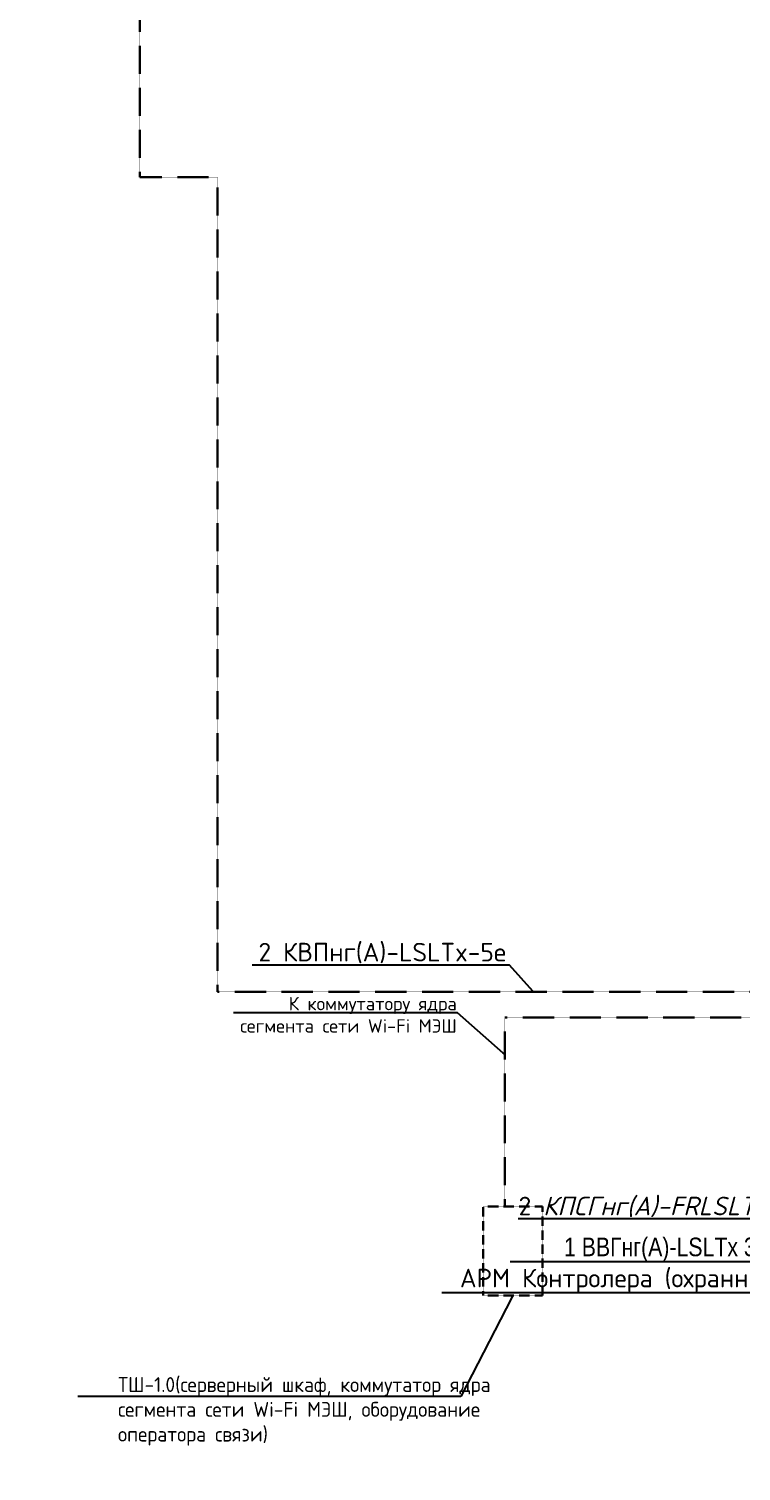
# Model space of a CAD drawing. Header units: millimetres. Extents: x 4247 to 622543, y -201358 to 142419.
# Drawn here: x 583297 to 592879, y 86630 to 106024 of the extents above; entities that cross this region are included whole.
import ezdxf
from ezdxf import colors
from ezdxf.entities.mleader import LeaderData, LeaderLine
from ezdxf.math import Vec2, Vec3

# ---------------------------------------------------------------- set-up
doc = ezdxf.new("R2010")
doc.units = ezdxf.units.MM
doc.linetypes.add('DASH', pattern=[0.75, 0.5, -0.25])
doc.linetypes.add('DASHED', pattern=[0.75, 0.5, -0.25])
doc.layers.add('_Оборудование ИСПП', color=255, linetype='Continuous')
doc.layers.add('ИС ПП', color=255, linetype='Continuous')
for name, color, linetype, lineweight in [('СКС', 1, 'Continuous', 35), ('СС_СКС_Оборудование', 6, 'Continuous', 30), ('ТХ Текст', 255, 'Continuous', 0)]:
    doc.layers.add(name, color=color, linetype=linetype, lineweight=lineweight)
doc.styles.add('Arial Narrow МОЙ', font='ARIALN.TTF', dxfattribs={"height": 2.5})
doc.styles.add('ISOCPEUR', font='isocpeui.ttf')
doc.styles.add('KOSTY_STYLE', font='isocpeur.ttf')
doc.styles.add('ГОСТ', font='isocpeur.ttf')

# ---------------------------------------------------------------- blocks, each defined once
blk = doc.blocks.new('план Новый корпус (не печатать) 2$0$_Dot')
at = {"color": 251, "linetype": 'ByBlock', "lineweight": -2}
blk.add_line((-0.5, 0), (-1, 0), dxfattribs=at)
at = {"color": 251, "linetype": 'ByBlock', "const_width": 0.5}
blk.add_lwpolyline([(-0.25, 0, 1), (0.25, 0, 1)], format="xyb", close=True, dxfattribs=at)
blk = doc.blocks.new('_Dot')
at = {"color": 0, "linetype": 'ByBlock', "lineweight": -2}
blk.add_line((-0.5, 0), (-1, 0), dxfattribs=at)
at = {"color": 0, "linetype": 'ByBlock', "const_width": 0.5}
blk.add_lwpolyline([(-0.25, 0, 1), (0.25, 0, 1)], format="xyb", close=True, dxfattribs=at)

msp = doc.modelspace()

# ---------------------------------------------------------------- linework, layer by layer
at = {"layer": 'ИС ПП', "color": 5, "linetype": 'DASH', "lineweight": 30, "ltscale": 3}
msp.add_lwpolyline([(571911.874, 137722.3), (571911.874, 135972.004), (577323.574, 135972.004), (577323.574, 140527.348), (583635.098, 140527.348), (583635.098, 112740.531), (584790.98, 112740.531), (584790.98, 104029.375), (585834.471, 104029.375), (585834.471, 93075.043), (598523.925, 93075.043), (598523.925, 91143.342), (595698.542, 91143.342)], dxfattribs=at)
at = {"layer": 'ИС ПП', "color": 6, "linetype": 'DASH', "lineweight": 30, "ltscale": 3}
msp.add_lwpolyline([(595698.542, 91203.252), (598370.372, 91203.252), (598370.372, 92730.115), (589700.493, 92730.115), (589700.493, 90190.789)], dxfattribs=at)
at = {"layer": 'СС_СКС_Оборудование', "color": 6, "linetype": 'DASHED'}
msp.add_lwpolyline([(589406.8, 88990.789), (590206.8, 88990.789), (590206.8, 90190.789), (589406.8, 90190.789)], close=True, dxfattribs=at)

# ---------------------------------------------------------------- leaders
at = {"layer": '_Оборудование ИСПП', "lineweight": 0, "ltscale": 100}
ml = msp.add_multileader_mtext('Standard', dxfattribs=at)
ml.set_content('\\A1;{\\C0;2 \\A0;КВПнг(А)-LSLTx-5е}', color=251, style='KOSTY_STYLE')
ml.set_leader_properties()
ml.set_arrow_properties(name='план Новый корпус (не печатать) 2$0$_Dot')
ml.build(insert=Vec2(0, 0))
ml.multileader.update_dxf_attribs({"text_left_attachment_type": 6, "text_right_attachment_type": 6, "dogleg_length": 103.837, "arrow_head_size": 10})
ctx = ml.context
ctx.base_point, ctx.char_height, ctx.arrow_head_size, ctx.landing_gap_size, ctx.plane_origin = Vec3(586385.623, 93434.086), 250, 10, 0.09, Vec3(614674.108, 120177.108)
ctx.left_attachment, ctx.right_attachment = 6, 6
notes = []
notes.append((ctx, [(1, (1, 1, 0), (589764.64, 93434.086), (-1, 0), 103.837, [(3, [(590081.549, 93075.043)], 0, [])])]))
ctx.mtext.insert, ctx.mtext.flow_direction = Vec3(586385.713, 93734.086), 5
at = {"layer": '_Оборудование ИСПП', "color": 0, "lineweight": 0, "ltscale": 100}
ml = msp.add_multileader_mtext('Standard', dxfattribs=at)
ml.set_content('\\A1;{\\C0;1 ВВГнг(А)-LSLTx 3х2,5\\A0;\\fISOCPEUR|b0|i0|c204|p34; }', color=251, style='Arial Narrow МОЙ')
ml.set_leader_properties()
ml.set_arrow_properties(name='план Новый корпус (не печатать) 2$0$_Dot')
ml.build(insert=Vec2(0, 0))
ml.multileader.update_dxf_attribs({"text_left_attachment_type": 6, "text_right_attachment_type": 6, "dogleg_length": 103.837, "arrow_head_size": 10})
ctx = ml.context
ctx.base_point, ctx.char_height, ctx.arrow_head_size, ctx.landing_gap_size, ctx.plane_origin, ctx.plane_x_axis, ctx.plane_y_axis = Vec3(590495.558, 89446.514), 250, 10, 0.09, Vec3(577483.733, 119158.372), Vec3(1, 0.00001333), Vec3(-0.00001333, 1)
ctx.left_attachment, ctx.right_attachment = 6, 6
notes.append((ctx, [(0, (1, 1, 0), (593679.213, 89446.556), (-1, -0.00001333), 103.837, [(3, [(596256.842, 90666.224)], 0, [])])]))
ctx.mtext.insert, ctx.mtext.text_direction, ctx.mtext.rotation, ctx.mtext.flow_direction = Vec3(590495.644, 89770.013), Vec3(1, 0.00001333), 0.00001333, 5
ml = msp.add_multileader_mtext('Standard', dxfattribs=at)
ml.set_content('\\A1;{\\C0;2 \\A0;\\fISOCPEUR|b0|i1|c204|p34;КПСГнг(А)-FRLSLTx\\C256; 1x2х0,5}', color=251, style='KOSTY_STYLE')
ml.set_leader_properties()
ml.set_arrow_properties(name='план Новый корпус (не печатать) 2$0$_Dot')
ml.build(insert=Vec2(0, 0))
ml.multileader.update_dxf_attribs({"text_left_attachment_type": 6, "text_right_attachment_type": 6, "dogleg_length": 103.837, "arrow_head_size": 10})
ctx = ml.context
ctx.base_point, ctx.char_height, ctx.arrow_head_size, ctx.landing_gap_size, ctx.plane_origin = Vec3(589884.458, 90020.7), 250, 10, 0.09, Vec3(619043.87, 115588.783)
ctx.left_attachment, ctx.right_attachment = 6, 6
notes.append((ctx, [(1, (1, 1, 0), (594717.831, 90020.7), (-1, 0), 103.837, [(3, [(595563.679, 90717.023)], 0, [])])]))
ctx.mtext.insert, ctx.mtext.width, ctx.mtext.flow_direction = Vec3(589884.548, 90320.7), 4777.76138, 5
at = {"layer": '_Оборудование ИСПП', "color": 0, "lineweight": 0}
ml = msp.add_multileader_mtext('Standard', dxfattribs=at)
ml.set_content('\\A1;{\\C0;АРМ Контролера (охранника) АРМ-К1.1}', color=(237, 31, 36), style='KOSTY_STYLE')
ml.set_leader_properties()
ml.build(insert=Vec2(0, 0))
ml.multileader.update_dxf_attribs({"text_left_attachment_type": 6, "text_right_attachment_type": 6, "arrow_head_size": 200})
ctx = ml.context
ctx.base_point, ctx.char_height, ctx.arrow_head_size, ctx.landing_gap_size, ctx.plane_origin = Vec3(589085.199, 89026.687), 250, 200, 10, Vec3(607913.698, 88537.289)
ctx.left_attachment, ctx.right_attachment = 6, 6
notes.append((ctx, [(0, (1, 1, 0), (595188.199, 89026.687), (-1, 0), 8, [(0, [(599310.781, 90360.82)], 0, [])])]))
ctx.mtext.insert, ctx.mtext.width, ctx.mtext.flow_direction = Vec3(589095.199, 89351.687), 6254.13927, 5
at = {"layer": 'СКС', "color": 0, "lineweight": 9}
ml = msp.add_multileader_mtext('Standard', dxfattribs=at)
ml.set_content('К коммутатору ядра\\Pсегмента сети Wi-Fi МЭШ', style='ГОСТ')
ml.set_leader_properties(color=256)
ml.set_arrow_properties(name='DOT')
ml.build(insert=Vec2(0, 0))
ml.multileader.update_dxf_attribs({"text_left_attachment_type": 6, "text_right_attachment_type": 6, "arrow_head_size": 30})
ctx = ml.context
ctx.base_point, ctx.char_height, ctx.arrow_head_size, ctx.plane_origin = Vec3(586135.81, 92790.944), 180, 30, Vec3(590036.501, 86711.876)
ctx.left_attachment, ctx.right_attachment, ctx.text_align_type = 6, 6, 2
notes.append((ctx, [(1, (1, 1, 0), (589063.81, 92790.944), (-1, 0), 8, [(0, [(589700.493, 92232.214)], 0, [])])]))
ctx.mtext.insert, ctx.mtext.width, ctx.mtext.alignment, ctx.mtext.flow_direction = Vec3(589053.81, 93006.944), 3110.2891, 3, 5
at = {"layer": 'ТХ Текст', "ltscale": 100}
ml = msp.add_multileader_mtext('Standard', dxfattribs=at)
ml.set_content('{\\fGOST Common|b0|i0|c204|p34;\\C0;ТШ-\\fGOST Common|b0|i0|c0|p34;1\\fGOST Common|b0|i0|c204|p34;.\\fGOST Common|b0|i0|c0|p34;0\\fGOST Common|b0|i0|c204|p34;(серверный шкаф, коммутатор ядра сегмента сети \\fGOST Common|b0|i0|c0|p34;Wi-Fi\\fGOST Common|b0|i0|c204|p34; МЭШ, оборудование оператора связи)}', color=251, style='ISOCPEUR')
ml.set_leader_properties(color=251)
ml.set_arrow_properties(name='план Новый корпус (не печатать) 2$0$_Dot')
ml.build(insert=Vec2(0, 0))
ml.multileader.update_dxf_attribs({"text_left_attachment_type": 6, "text_right_attachment_type": 6, "dogleg_length": 103.837, "arrow_head_size": 30})
ctx = ml.context
ctx.base_point, ctx.char_height, ctx.arrow_head_size, ctx.landing_gap_size, ctx.plane_origin = Vec3(584496.413, 87634.596), 200, 30, 0.09, Vec3(605641.878, 113894.833)
ctx.left_attachment, ctx.right_attachment = 6, 6
notes.append((ctx, [(1, (1, 1, 0), (589107.4, 87634.596), (-1, 0), 103.837, [(3, [(589806.8, 88990.789)], 0, [])])]))
ctx.mtext.insert, ctx.mtext.width, ctx.mtext.defined_height, ctx.mtext.flow_direction = Vec3(584496.503, 87894.596), 4999.35147, 996.535, 5
for ctx, leaders in notes:
    for number, flags, end, landing, length, lines in leaders:
        leader = LeaderData()
        leader.index, (leader.has_last_leader_line, leader.has_dogleg_vector, leader.attachment_direction) = number, flags
        leader.last_leader_point, leader.dogleg_vector, leader.dogleg_length = Vec3(end), Vec3(landing), length
        for number, points, colour, breaks in lines:
            line = LeaderLine()
            line.index, line.vertices, line.color, line.breaks = number, Vec3.list(points), colors.encode_raw_color(colour), breaks
            leader.lines.append(line)
        ctx.leaders.append(leader)

doc.saveas('drawing.dxf')
